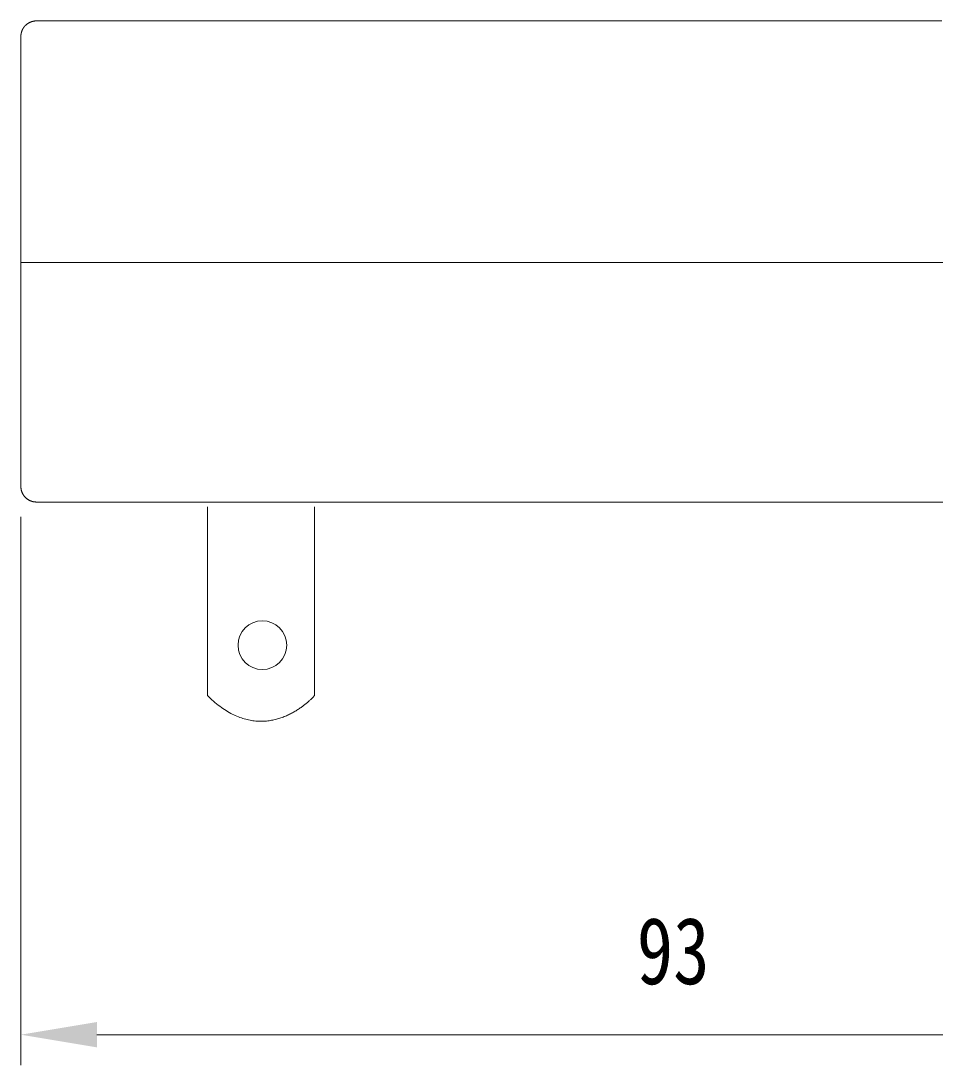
# Model space of a CAD drawing. Units: millimetres on the paper. Extents: x -105 to 105, y -148 to 148.
# Drawn here: x -9.17 to 20.86, y 4.06 to 38.38 of the extents above; entities that cross this region are included whole.
import ezdxf
from ezdxf.enums import TextEntityAlignment as Align

# ---------------------------------------------------------------- set-up
doc = ezdxf.new("R2010")
doc.units = ezdxf.units.MM
doc.layers.add('0-5_AM_5', color=7, linetype='Continuous', lineweight=18)
doc.layers.add('0-B_レイヤー_1', color=7, linetype='Continuous', lineweight=18)
doc.layers.add('0-A_陰線_2', color=7, linetype='Continuous')
doc.styles.add('ＭＳ ゴシック', font='')
doc.styles.get('ＭＳ ゴシック').set_extended_font_data('MS Gothic')

# ---------------------------------------------------------------- blocks, each defined once
blk = doc.blocks.new('U17')
at = {"layer": '0-5_AM_5', "style": 'ＭＳ ゴシック', "width": 0.8}
blk.add_text('93', height=2.199, dxfattribs=at).set_placement((116.061, 154.563), align=Align.BOTTOM_LEFT)

msp = doc.modelspace()

# ---------------------------------------------------------------- linework, layer by layer
at = {"layer": '0-5_AM_5', "color": 3}
for p, q in [((-9.174, 22.076), (-9.174, 4.063)), ((33.367, 5.063), (-6.674, 5.063))]:
    msp.add_line(p, q, dxfattribs=at)
at = {"layer": '0-5_AM_5'}
msp.add_solid([(-6.674, 5.48), (-6.674, 4.646), (-9.174, 5.063)], dxfattribs=at)
at = {"layer": '0-B_レイヤー_1'}
msp.add_line((-9.174, 30.441), (35.996, 30.441), dxfattribs=at)
for points in [[(-9.134, 38.066), (-9.131, 38.074), (-9.128, 38.081), (-9.124, 38.088), (-9.121, 38.095), (-9.117, 38.102), (-9.113, 38.109), (-9.11, 38.116), (-9.106, 38.123), (-9.102, 38.13), (-9.097, 38.136), (-9.093, 38.143), (-9.089, 38.15), (-9.084, 38.156), (-9.08, 38.163), (-9.075, 38.169), (-9.07, 38.175), (-9.066, 38.181), (-9.061, 38.188), (-9.056, 38.194), (-9.051, 38.2), (-9.045, 38.206), (-9.04, 38.211), (-9.035, 38.217), (-9.029, 38.223), (-9.024, 38.228), (-9.018, 38.234), (-9.012, 38.239), (-9.006, 38.245), (-9.001, 38.25), (-8.995, 38.255), (-8.989, 38.26), (-8.982, 38.265), (-8.976, 38.27), (-8.97, 38.275), (-8.964, 38.279), (-8.957, 38.284), (-8.951, 38.288), (-8.944, 38.293), (-8.937, 38.297)], [(-8.937, 38.297), (-8.931, 38.301), (-8.924, 38.305), (-8.917, 38.309), (-8.91, 38.313), (-8.903, 38.317), (-8.896, 38.321), (-8.889, 38.324), (-8.882, 38.328), (-8.874, 38.331), (-8.867, 38.334), (-8.86, 38.338), (-8.852, 38.341), (-8.845, 38.344), (-8.837, 38.346), (-8.83, 38.349), (-8.822, 38.352), (-8.814, 38.354), (-8.806, 38.357), (-8.799, 38.359), (-8.791, 38.361), (-8.783, 38.363), (-8.775, 38.365), (-8.767, 38.367), (-8.759, 38.368), (-8.751, 38.37), (-8.742, 38.371), (-8.734, 38.372), (-8.726, 38.374), (-8.718, 38.375), (-8.709, 38.375), (-8.701, 38.376), (-8.693, 38.377), (-8.684, 38.377), (-8.676, 38.378), (-8.667, 38.378), (-8.659, 38.378), (-8.648, 38.378), (-8.612, 38.378), (-8.55, 38.378)], [(-8.55, 38.378), (-8.464, 38.378), (-8.353, 38.378), (-8.219, 38.378), (-8.061, 38.378), (-7.88, 38.378), (-7.677, 38.378), (-7.452, 38.378), (-7.206, 38.378), (-6.939, 38.378), (-6.652, 38.378), (-6.346, 38.378), (-6.02, 38.378), (-5.676, 38.378), (-5.313, 38.378), (-4.933, 38.378), (-4.536, 38.378), (-4.123, 38.378), (-3.694, 38.378), (-3.249, 38.378), (-2.789, 38.378), (-2.315, 38.378), (-1.828, 38.378), (-1.326, 38.378), (-0.813, 38.378), (-0.287, 38.378), (0.251, 38.378), (0.8, 38.378), (1.36, 38.378), (1.929, 38.378), (2.508, 38.378), (3.097, 38.378), (3.693, 38.378), (4.298, 38.378), (4.91, 38.378), (5.529, 38.378), (6.155, 38.378), (6.786, 38.378), (7.423, 38.378), (8.065, 38.378)], [(8.065, 38.378), (8.71, 38.378), (9.36, 38.378), (10.013, 38.378), (10.668, 38.378), (11.326, 38.378), (11.985, 38.378), (12.645, 38.378), (13.306, 38.378), (13.967, 38.378), (14.627, 38.378), (15.287, 38.378), (15.945, 38.378), (16.6, 38.378), (17.254, 38.378), (17.904, 38.378), (18.55, 38.378), (19.192, 38.378), (19.829, 38.378), (20.461, 38.378), (21.088, 38.378)], [(-9.174, 37.053), (-9.174, 37.158), (-9.174, 37.257), (-9.174, 37.349), (-9.174, 37.435), (-9.174, 37.513), (-9.174, 37.584), (-9.174, 37.648), (-9.174, 37.704), (-9.174, 37.752), (-9.174, 37.792), (-9.174, 37.824), (-9.174, 37.848), (-9.174, 37.863), (-9.174, 37.87), (-9.174, 37.877), (-9.174, 37.885), (-9.173, 37.893), (-9.173, 37.902), (-9.172, 37.91), (-9.172, 37.918), (-9.171, 37.926), (-9.17, 37.934), (-9.169, 37.943), (-9.168, 37.951), (-9.166, 37.959), (-9.165, 37.967), (-9.163, 37.975), (-9.161, 37.983), (-9.159, 37.99), (-9.157, 37.998), (-9.155, 38.006), (-9.153, 38.014), (-9.151, 38.021), (-9.148, 38.029), (-9.146, 38.037), (-9.143, 38.044), (-9.14, 38.052), (-9.137, 38.059), (-9.134, 38.066)], [(-9.174, 29.738), (-9.174, 29.959), (-9.174, 30.181), (-9.174, 30.403), (-9.174, 30.625), (-9.174, 30.847), (-9.174, 31.069), (-9.174, 31.29), (-9.174, 31.511), (-9.174, 31.731), (-9.174, 31.95), (-9.174, 32.167), (-9.174, 32.384), (-9.174, 32.598), (-9.174, 32.811), (-9.174, 33.022), (-9.174, 33.231), (-9.174, 33.438), (-9.174, 33.642), (-9.174, 33.844), (-9.174, 34.043), (-9.174, 34.238), (-9.174, 34.431), (-9.174, 34.621), (-9.174, 34.807), (-9.174, 34.989), (-9.174, 35.167), (-9.174, 35.341), (-9.174, 35.511), (-9.174, 35.677), (-9.174, 35.838), (-9.174, 35.995), (-9.174, 36.146), (-9.174, 36.292), (-9.174, 36.433), (-9.174, 36.569), (-9.174, 36.699), (-9.174, 36.823), (-9.174, 36.941), (-9.174, 37.053)], [(-9.174, 23.32), (-9.174, 23.387), (-9.174, 23.461), (-9.174, 23.542), (-9.174, 23.63), (-9.174, 23.724), (-9.174, 23.826), (-9.174, 23.934), (-9.174, 24.048), (-9.174, 24.168), (-9.174, 24.295), (-9.174, 24.427), (-9.174, 24.564), (-9.174, 24.707), (-9.174, 24.855), (-9.174, 25.009), (-9.174, 25.167), (-9.174, 25.33), (-9.174, 25.497), (-9.174, 25.669), (-9.174, 25.844), (-9.174, 26.024), (-9.174, 26.208), (-9.174, 26.395), (-9.174, 26.586), (-9.174, 26.78), (-9.174, 26.977), (-9.174, 27.177), (-9.174, 27.379), (-9.174, 27.585), (-9.174, 27.792), (-9.174, 28.002), (-9.174, 28.214), (-9.174, 28.427), (-9.174, 28.643), (-9.174, 28.859), (-9.174, 29.077), (-9.174, 29.297), (-9.174, 29.517), (-9.174, 29.738)], [(-9.111, 22.832), (-9.115, 22.839), (-9.118, 22.846), (-9.122, 22.853), (-9.125, 22.86), (-9.129, 22.867), (-9.132, 22.874), (-9.135, 22.881), (-9.138, 22.889), (-9.141, 22.896), (-9.144, 22.904), (-9.147, 22.911), (-9.149, 22.919), (-9.152, 22.927), (-9.154, 22.934), (-9.156, 22.942), (-9.158, 22.95), (-9.16, 22.958), (-9.162, 22.965), (-9.164, 22.973), (-9.165, 22.981), (-9.167, 22.989), (-9.168, 22.997), (-9.169, 23.006), (-9.17, 23.014), (-9.171, 23.022), (-9.172, 23.03), (-9.173, 23.038), (-9.173, 23.047), (-9.174, 23.055), (-9.174, 23.063), (-9.174, 23.072), (-9.174, 23.077), (-9.174, 23.087), (-9.174, 23.105), (-9.174, 23.132), (-9.174, 23.167), (-9.174, 23.21), (-9.174, 23.262), (-9.174, 23.32)], [(-8.891, 22.622), (-8.899, 22.625), (-8.906, 22.629), (-8.913, 22.633), (-8.92, 22.637), (-8.926, 22.641), (-8.933, 22.645), (-8.94, 22.649), (-8.946, 22.654), (-8.953, 22.658), (-8.96, 22.663), (-8.966, 22.667), (-8.972, 22.672), (-8.979, 22.677), (-8.985, 22.682), (-8.991, 22.687), (-8.997, 22.692), (-9.003, 22.697), (-9.009, 22.702), (-9.014, 22.708), (-9.02, 22.713), (-9.026, 22.719), (-9.031, 22.724), (-9.037, 22.73), (-9.042, 22.736), (-9.047, 22.742), (-9.052, 22.748), (-9.058, 22.754), (-9.063, 22.76), (-9.067, 22.766), (-9.072, 22.772), (-9.077, 22.778), (-9.082, 22.785), (-9.086, 22.791), (-9.09, 22.798), (-9.095, 22.804), (-9.099, 22.811), (-9.103, 22.818), (-9.107, 22.825), (-9.111, 22.832)], [(-7.539, 22.566), (-7.756, 22.566), (-7.951, 22.566), (-8.123, 22.566), (-8.272, 22.566), (-8.398, 22.566), (-8.499, 22.566), (-8.576, 22.566), (-8.628, 22.566), (-8.654, 22.566), (-8.662, 22.566), (-8.671, 22.567), (-8.679, 22.567), (-8.687, 22.567), (-8.696, 22.568), (-8.704, 22.568), (-8.713, 22.569), (-8.721, 22.57), (-8.729, 22.571), (-8.737, 22.572), (-8.746, 22.574), (-8.754, 22.575), (-8.762, 22.577), (-8.77, 22.578), (-8.778, 22.58), (-8.786, 22.582), (-8.794, 22.584), (-8.802, 22.586), (-8.809, 22.589), (-8.817, 22.591), (-8.825, 22.594), (-8.832, 22.596), (-8.84, 22.599), (-8.848, 22.602), (-8.855, 22.605), (-8.862, 22.608), (-8.87, 22.611), (-8.877, 22.615), (-8.884, 22.618), (-8.891, 22.622)], [(12.398, 22.567), (11.738, 22.567), (11.079, 22.567), (10.422, 22.567), (9.768, 22.567), (9.116, 22.567), (8.468, 22.567), (7.824, 22.567), (7.184, 22.567), (6.549, 22.567), (5.92, 22.567), (5.297, 22.567), (4.68, 22.567), (4.07, 22.567), (3.469, 22.567), (2.875, 22.567), (2.29, 22.567), (1.714, 22.567), (1.148, 22.567), (0.593, 22.567), (0.048, 22.567), (-0.485, 22.567), (-1.007, 22.567), (-1.516, 22.567), (-2.012, 22.567), (-2.495, 22.567), (-2.963, 22.567), (-3.417, 22.567), (-3.856, 22.567), (-4.28, 22.566), (-4.687, 22.566), (-5.078, 22.566), (-5.451, 22.566), (-5.807, 22.566), (-6.144, 22.566), (-6.463, 22.566), (-6.762, 22.566), (-7.042, 22.566), (-7.301, 22.566), (-7.539, 22.566)], [(-3.047, 22.352), (-3.047, 22.369), (-3.047, 22.383), (-3.047, 22.395), (-3.047, 22.403), (-3.047, 22.408), (-3.047, 22.409)], [(-3.047, 20.017), (-3.047, 20.102), (-3.047, 20.187), (-3.047, 20.271), (-3.047, 20.354), (-3.047, 20.437), (-3.047, 20.518), (-3.047, 20.599), (-3.047, 20.679), (-3.047, 20.758), (-3.047, 20.836), (-3.047, 20.913), (-3.047, 20.988), (-3.047, 21.062), (-3.047, 21.135), (-3.047, 21.207), (-3.047, 21.277), (-3.047, 21.346), (-3.047, 21.413), (-3.047, 21.478), (-3.047, 21.542), (-3.047, 21.604), (-3.047, 21.664), (-3.047, 21.723), (-3.047, 21.779), (-3.047, 21.834), (-3.047, 21.886), (-3.047, 21.936), (-3.047, 21.984), (-3.047, 22.03), (-3.047, 22.074), (-3.047, 22.115), (-3.047, 22.154), (-3.047, 22.19), (-3.047, 22.224), (-3.047, 22.255), (-3.047, 22.283), (-3.047, 22.309), (-3.047, 22.332), (-3.047, 22.352)], [(0.475, 22.409), (0.475, 22.408), (0.475, 22.403), (0.475, 22.395), (0.475, 22.383), (0.475, 22.369), (0.475, 22.352), (0.475, 22.332), (0.475, 22.309), (0.475, 22.283), (0.475, 22.255), (0.475, 22.224), (0.475, 22.19), (0.475, 22.154), (0.475, 22.115), (0.475, 22.074), (0.475, 22.03), (0.475, 21.984), (0.475, 21.936), (0.475, 21.886), (0.475, 21.834), (0.475, 21.779), (0.475, 21.723), (0.475, 21.664), (0.475, 21.604), (0.475, 21.542), (0.475, 21.478), (0.475, 21.413), (0.475, 21.346), (0.475, 21.277), (0.475, 21.207), (0.475, 21.135), (0.475, 21.062), (0.475, 20.988), (0.475, 20.913), (0.475, 20.836), (0.475, 20.758), (0.475, 20.679), (0.475, 20.599), (0.475, 20.518)], [(21.476, 22.567), (20.854, 22.567), (20.225, 22.567), (19.591, 22.567), (18.952, 22.567), (18.308, 22.567), (17.66, 22.567), (17.009, 22.567), (16.355, 22.567), (15.698, 22.567), (15.04, 22.567), (14.38, 22.567), (13.719, 22.567), (13.058, 22.567), (12.398, 22.567)], [(0.475, 20.518), (0.475, 20.437), (0.475, 20.354), (0.475, 20.271), (0.475, 20.187), (0.475, 20.102), (0.475, 20.017), (0.475, 19.932), (0.475, 19.846), (0.475, 19.759), (0.475, 19.672), (0.475, 19.585), (0.475, 19.498), (0.475, 19.411), (0.475, 19.323), (0.475, 19.236), (0.475, 19.148), (0.475, 19.061), (0.475, 18.974), (0.475, 18.887), (0.475, 18.8), (0.475, 18.714), (0.475, 18.628), (0.475, 18.543), (0.475, 18.458), (0.475, 18.374), (0.475, 18.291), (0.475, 18.208), (0.475, 18.126), (0.475, 18.045), (0.475, 17.964), (0.475, 17.885), (0.475, 17.807), (0.475, 17.73), (0.475, 17.654), (0.475, 17.579), (0.475, 17.506), (0.475, 17.434), (0.475, 17.363), (0.475, 17.294)], [(-3.047, 16.914), (-3.047, 16.973), (-3.047, 17.034), (-3.047, 17.096), (-3.047, 17.161), (-3.047, 17.227), (-3.047, 17.294), (-3.047, 17.363), (-3.047, 17.434), (-3.047, 17.506), (-3.047, 17.579), (-3.047, 17.654), (-3.047, 17.73), (-3.047, 17.807), (-3.047, 17.885), (-3.047, 17.964), (-3.047, 18.045), (-3.047, 18.126), (-3.047, 18.208), (-3.047, 18.291), (-3.047, 18.374), (-3.047, 18.458), (-3.047, 18.543), (-3.047, 18.628), (-3.047, 18.714), (-3.047, 18.8), (-3.047, 18.887), (-3.047, 18.974), (-3.047, 19.061), (-3.047, 19.148), (-3.047, 19.236), (-3.047, 19.323), (-3.047, 19.411), (-3.047, 19.498), (-3.047, 19.585), (-3.047, 19.672), (-3.047, 19.759), (-3.047, 19.846), (-3.047, 19.932), (-3.047, 20.017)], [(0.475, 17.294), (0.475, 17.227), (0.475, 17.161), (0.475, 17.096), (0.475, 17.034), (0.475, 16.973), (0.475, 16.914), (0.475, 16.857), (0.475, 16.802), (0.475, 16.748), (0.475, 16.697), (0.475, 16.649), (0.475, 16.602), (0.475, 16.558), (0.475, 16.516), (0.475, 16.476), (0.475, 16.439), (0.475, 16.404), (0.475, 16.372), (0.475, 16.343), (0.475, 16.316), (0.475, 16.292), (0.475, 16.271), (0.475, 16.253), (0.475, 16.238), (0.475, 16.226), (0.475, 16.217), (0.475, 16.211), (0.475, 16.208), (0.474, 16.207), (0.472, 16.204), (0.47, 16.201), (0.466, 16.197), (0.462, 16.193), (0.456, 16.187), (0.45, 16.18), (0.444, 16.173), (0.436, 16.165), (0.428, 16.156), (0.418, 16.147)], [(-2.179, 15.572), (-2.229, 15.597), (-2.28, 15.623), (-2.331, 15.651), (-2.382, 15.681), (-2.433, 15.712), (-2.485, 15.745), (-2.536, 15.779), (-2.588, 15.816), (-2.641, 15.854), (-2.693, 15.894), (-2.746, 15.936), (-2.798, 15.979), (-2.851, 16.025), (-2.905, 16.072), (-2.958, 16.121), (-3.011, 16.173), (-3.047, 16.208), (-3.047, 16.211), (-3.047, 16.217), (-3.047, 16.226), (-3.047, 16.238), (-3.047, 16.253), (-3.047, 16.271), (-3.047, 16.292), (-3.047, 16.316), (-3.047, 16.343), (-3.047, 16.372), (-3.047, 16.404), (-3.047, 16.439), (-3.047, 16.476), (-3.047, 16.516), (-3.047, 16.558), (-3.047, 16.602), (-3.047, 16.649), (-3.047, 16.697), (-3.047, 16.748), (-3.047, 16.802), (-3.047, 16.857), (-3.047, 16.914)], [(0.418, 16.147), (0.408, 16.137), (0.398, 16.126), (0.386, 16.114), (0.374, 16.102), (0.361, 16.09), (0.347, 16.077), (0.333, 16.063), (0.317, 16.049), (0.301, 16.034), (0.285, 16.019), (0.267, 16.004), (0.249, 15.988), (0.23, 15.972), (0.211, 15.956), (0.191, 15.939), (0.17, 15.922), (0.148, 15.905), (0.126, 15.888), (0.103, 15.87), (0.079, 15.853), (0.055, 15.835), (0.03, 15.817), (0.005, 15.799), (-0.021, 15.781), (-0.048, 15.764), (-0.075, 15.746), (-0.103, 15.728), (-0.132, 15.71), (-0.161, 15.693), (-0.191, 15.675), (-0.221, 15.658), (-0.252, 15.641), (-0.283, 15.624), (-0.315, 15.608), (-0.348, 15.591), (-0.381, 15.576), (-0.415, 15.56), (-0.449, 15.545), (-0.484, 15.53)], [(-0.484, 15.53), (-0.519, 15.516), (-0.555, 15.502), (-0.591, 15.488), (-0.628, 15.475), (-0.665, 15.463), (-0.703, 15.451), (-0.741, 15.44), (-0.78, 15.43), (-0.819, 15.42), (-0.859, 15.411), (-0.899, 15.402), (-0.939, 15.394), (-0.98, 15.387), (-1.022, 15.381), (-1.064, 15.376), (-1.106, 15.371), (-1.149, 15.368), (-1.192, 15.365), (-1.235, 15.364), (-1.279, 15.363), (-1.323, 15.363), (-1.368, 15.364), (-1.413, 15.367), (-1.458, 15.37), (-1.504, 15.375), (-1.55, 15.381), (-1.597, 15.388), (-1.643, 15.396), (-1.691, 15.405), (-1.738, 15.416), (-1.786, 15.427), (-1.834, 15.441), (-1.882, 15.455), (-1.931, 15.471), (-1.98, 15.488), (-2.029, 15.507), (-2.079, 15.527), (-2.129, 15.549), (-2.179, 15.572)]]:
    msp.add_lwpolyline(points, dxfattribs=at)
msp.add_circle((-1.24, 17.863), 0.8, dxfattribs=at)

# ---------------------------------------------------------------- block references
at = {"layer": '0-A_陰線_2'}
msp.add_blockref('U17', (-105, -148.5), dxfattribs=at)

doc.saveas('drawing.dxf')
